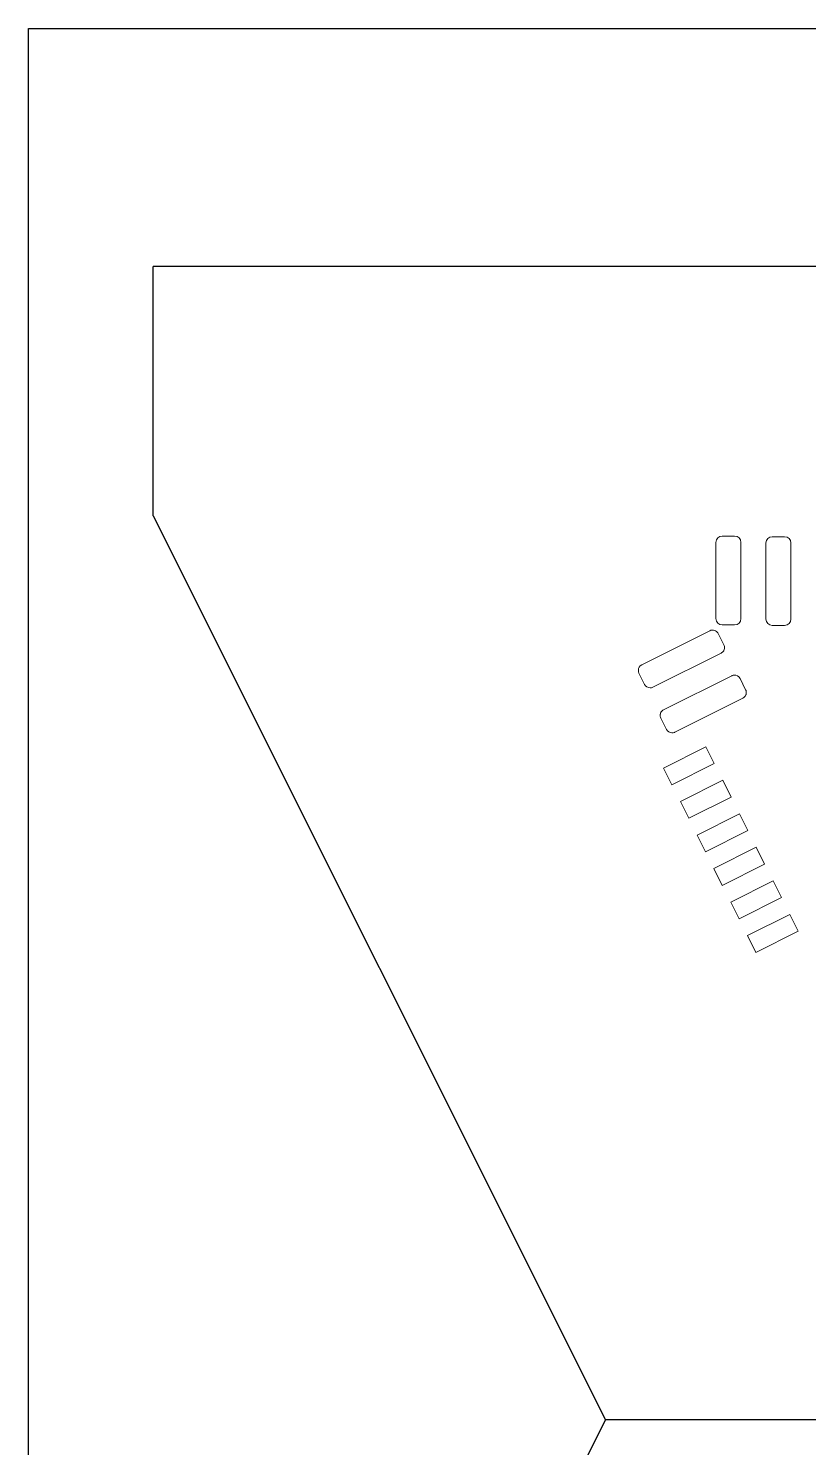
# Model space of a CAD drawing. Header units: inches. Extents: x 70 to 970, y -386 to 214.
# Drawn here: x 70.4 to 132.9, y 100.1 to 213.7 of the extents above; entities that cross this region are included whole.
import ezdxf

# ---------------------------------------------------------------- set-up
doc = ezdxf.new("R2010")
doc.units = ezdxf.units.IN
doc.header["$MEASUREMENT"] = 0

msp = doc.modelspace()

# ---------------------------------------------------------------- linework, layer by layer
at = {"color": 6}
for p, q in [((910.39, 194.62), (80.39, 194.62)), ((80.39, 174.66), (80.39, 194.62)), ((80.39, 174.66), (116.6, 102.34)), ((80.39, 30.03), (116.6, 102.34))]:
    msp.add_line(p, q, dxfattribs=at)
at = {"color": 1, "lineweight": 0}
for p, q in [((124.64, 156.19), (121.24, 154.49)), ((125.31, 154.85), (124.64, 156.19)), ((121.24, 154.49), (121.92, 153.15)), ((121.92, 153.15), (125.31, 154.85)), ((125.98, 153.51), (122.59, 151.81)), ((126.66, 152.17), (125.98, 153.51)), ((122.59, 151.81), (123.26, 150.47)), ((123.26, 150.47), (126.66, 152.17)), ((127.33, 150.83), (123.93, 149.13)), ((128, 149.49), (127.33, 150.83)), ((123.93, 149.13), (124.6, 147.79)), ((124.6, 147.79), (128, 149.49)), ((128.67, 148.15), (125.27, 146.45)), ((129.34, 146.81), (128.67, 148.15)), ((125.94, 145.1), (129.34, 146.81)), ((125.27, 146.45), (125.94, 145.1)), ((130.01, 145.46), (126.62, 143.76)), ((130.69, 144.12), (130.01, 145.46)), ((126.62, 143.76), (127.29, 142.42)), ((127.29, 142.42), (130.69, 144.12)), ((131.36, 142.78), (127.96, 141.08)), ((132.03, 141.44), (131.36, 142.78)), ((127.96, 141.08), (128.63, 139.74)), ((128.63, 139.74), (132.03, 141.44))]:
    msp.add_line(p, q, dxfattribs=at)
at = {"color": 4}
msp.add_line((956.6, 102.34), (116.6, 102.34), dxfattribs=at)
msp.add_lwpolyline([(70.39, 213.68), (970.39, 213.68), (970.39, -386.32), (70.39, -386.32)], close=True)
at = {"color": 1, "lineweight": 0}
for points in [[(125.44, 172.55), (125.44, 172.82), (125.66, 173.05), (125.94, 173.05)], [(125.94, 173.05), (125.94, 173.05), (126.94, 173.05), (126.94, 173.05)], [(126.94, 173.05), (127.21, 173.05), (127.44, 172.82), (127.44, 172.55)], [(129.44, 172.5), (129.44, 172.77), (129.66, 173), (129.94, 173)], [(129.94, 173), (129.94, 173), (130.94, 173), (130.94, 173)], [(130.94, 173), (131.21, 173), (131.44, 172.77), (131.44, 172.5)], [(125.44, 166.45), (125.44, 166.45), (125.44, 172.55), (125.44, 172.55)], [(127.44, 172.55), (127.44, 172.55), (127.44, 166.45), (127.44, 166.45)], [(129.44, 166.4), (129.44, 166.4), (129.44, 172.5), (129.44, 172.5)], [(131.44, 172.5), (131.44, 172.5), (131.44, 166.4), (131.44, 166.4)], [(125.94, 165.95), (125.66, 165.95), (125.44, 166.17), (125.44, 166.45)], [(126.94, 165.95), (126.94, 165.95), (125.94, 165.95), (125.94, 165.95)], [(127.44, 166.45), (127.44, 166.17), (127.21, 165.95), (126.94, 165.95)], [(129.94, 165.9), (129.66, 165.9), (129.44, 166.12), (129.44, 166.4)], [(130.94, 165.9), (130.94, 165.9), (129.94, 165.9), (129.94, 165.9)], [(131.44, 166.4), (131.44, 166.12), (131.21, 165.9), (130.94, 165.9)], [(119.5, 162.75), (119.5, 162.75), (124.96, 165.48), (124.96, 165.48)], [(124.96, 165.48), (125.05, 165.53), (125.16, 165.54), (125.25, 165.53)], [(125.25, 165.53), (125.37, 165.51), (125.47, 165.45), (125.55, 165.37)], [(125.55, 165.37), (125.58, 165.33), (125.61, 165.3), (125.63, 165.26)], [(125.63, 165.26), (125.63, 165.25), (125.63, 165.25), (125.63, 165.25)], [(125.63, 165.25), (125.63, 165.25), (126.08, 164.36), (126.08, 164.36)], [(125.85, 163.69), (125.85, 163.69), (120.4, 160.96), (120.4, 160.96)], [(126.06, 163.88), (126.01, 163.8), (125.94, 163.73), (125.85, 163.69)], [(125.85, 163.69), (125.85, 163.69), (125.85, 163.69), (125.85, 163.69)], [(126.07, 163.89), (126.07, 163.89), (126.07, 163.89), (126.06, 163.89)], [(126.06, 163.89), (126.06, 163.89), (126.06, 163.89), (126.06, 163.89)], [(126.06, 163.89), (126.06, 163.89), (126.06, 163.89), (126.06, 163.89)], [(126.06, 163.89), (126.06, 163.89), (126.06, 163.89), (126.06, 163.89)], [(126.06, 163.89), (126.06, 163.89), (126.06, 163.89), (126.06, 163.89)], [(126.06, 163.89), (126.06, 163.89), (126.06, 163.89), (126.06, 163.89)], [(126.06, 163.89), (126.06, 163.89), (126.06, 163.89), (126.06, 163.89)], [(126.06, 163.89), (126.06, 163.89), (126.06, 163.89), (126.06, 163.89)], [(126.06, 163.89), (126.06, 163.89), (126.06, 163.89), (126.06, 163.89)], [(126.06, 163.89), (126.06, 163.89), (126.06, 163.89), (126.06, 163.89)], [(126.06, 163.89), (126.06, 163.89), (126.06, 163.89), (126.06, 163.89)], [(126.06, 163.89), (126.06, 163.89), (126.06, 163.89), (126.06, 163.89)], [(126.06, 163.89), (126.06, 163.89), (126.06, 163.89), (126.06, 163.89)], [(126.06, 163.89), (126.06, 163.89), (126.06, 163.89), (126.06, 163.89)], [(126.06, 163.89), (126.06, 163.89), (126.06, 163.89), (126.06, 163.89)], [(126.06, 163.89), (126.06, 163.89), (126.06, 163.88), (126.06, 163.88)], [(126.06, 163.88), (126.06, 163.88), (126.06, 163.88), (126.06, 163.88)], [(126.06, 163.88), (126.06, 163.88), (126.06, 163.88), (126.06, 163.88)], [(126.06, 163.88), (126.06, 163.88), (126.06, 163.88), (126.06, 163.88)], [(126.06, 163.88), (126.06, 163.88), (126.06, 163.88), (126.06, 163.88)], [(126.06, 163.88), (126.06, 163.88), (126.06, 163.88), (126.06, 163.88)], [(126.06, 163.88), (126.06, 163.88), (126.06, 163.88), (126.06, 163.88)], [(126.12, 164.06), (126.11, 164.01), (126.1, 163.95), (126.07, 163.9)], [(126.07, 163.9), (126.07, 163.9), (126.07, 163.9), (126.07, 163.9)], [(126.07, 163.9), (126.07, 163.9), (126.07, 163.9), (126.07, 163.9)], [(126.07, 163.9), (126.07, 163.9), (126.07, 163.9), (126.07, 163.9)], [(126.07, 163.9), (126.07, 163.89), (126.07, 163.89), (126.07, 163.89)], [(126.08, 164.36), (126.12, 164.27), (126.14, 164.16), (126.12, 164.07)], [(126.12, 164.07), (126.12, 164.07), (126.12, 164.07), (126.12, 164.07)], [(126.12, 164.07), (126.12, 164.07), (126.12, 164.07), (126.12, 164.06)], [(126.12, 164.06), (126.12, 164.06), (126.12, 164.06), (126.12, 164.06)], [(126.12, 164.06), (126.12, 164.06), (126.12, 164.06), (126.12, 164.06)], [(126.12, 164.06), (126.12, 164.06), (126.12, 164.06), (126.12, 164.06)], [(119.23, 162.32), (119.23, 162.5), (119.33, 162.66), (119.5, 162.74)], [(119.5, 162.74), (119.5, 162.74), (119.5, 162.75), (119.5, 162.75)], [(119.5, 162.75), (119.5, 162.75), (119.5, 162.75), (119.5, 162.75)], [(119.5, 162.75), (119.5, 162.75), (119.5, 162.75), (119.5, 162.75)], [(119.5, 162.75), (119.5, 162.75), (119.5, 162.75), (119.5, 162.75)], [(119.5, 162.75), (119.5, 162.75), (119.5, 162.75), (119.5, 162.75)], [(119.5, 162.75), (119.5, 162.75), (119.5, 162.75), (119.5, 162.75)], [(119.5, 162.75), (119.5, 162.75), (119.5, 162.75), (119.5, 162.75)], [(119.5, 162.74), (119.5, 162.74), (119.5, 162.74), (119.5, 162.74)], [(119.5, 162.74), (119.5, 162.74), (119.5, 162.74), (119.5, 162.74)], [(119.5, 162.74), (119.5, 162.74), (119.5, 162.74), (119.5, 162.74)], [(119.23, 162.31), (119.23, 162.31), (119.23, 162.31), (119.23, 162.32)], [(119.23, 162.32), (119.23, 162.32), (119.23, 162.32), (119.23, 162.32)], [(119.23, 162.32), (119.23, 162.32), (119.23, 162.32), (119.23, 162.32)], [(119.23, 162.32), (119.23, 162.32), (119.23, 162.32), (119.23, 162.32)], [(119.23, 162.32), (119.23, 162.32), (119.23, 162.32), (119.23, 162.32)], [(119.23, 162.32), (119.23, 162.32), (119.23, 162.32), (119.23, 162.32)], [(119.23, 162.32), (119.23, 162.32), (119.23, 162.32), (119.23, 162.32)], [(119.23, 162.32), (119.23, 162.32), (119.23, 162.32), (119.23, 162.32)], [(119.23, 162.32), (119.23, 162.32), (119.23, 162.32), (119.23, 162.32)], [(119.23, 162.32), (119.23, 162.32), (119.23, 162.32), (119.23, 162.32)], [(119.23, 162.32), (119.23, 162.32), (119.23, 162.32), (119.23, 162.32)], [(119.23, 162.32), (119.23, 162.32), (119.23, 162.32), (119.23, 162.32)], [(119.23, 162.3), (119.23, 162.3), (119.23, 162.31), (119.23, 162.31)], [(119.23, 162.31), (119.23, 162.31), (119.23, 162.31), (119.23, 162.31)], [(119.23, 162.31), (119.23, 162.31), (119.23, 162.31), (119.23, 162.31)], [(119.23, 162.31), (119.23, 162.31), (119.23, 162.31), (119.23, 162.31)], [(119.23, 162.31), (119.23, 162.31), (119.23, 162.31), (119.23, 162.31)], [(119.23, 162.31), (119.23, 162.31), (119.23, 162.31), (119.23, 162.31)], [(119.23, 162.31), (119.23, 162.31), (119.23, 162.31), (119.23, 162.31)], [(119.23, 162.31), (119.23, 162.31), (119.23, 162.31), (119.23, 162.31)], [(119.23, 162.31), (119.23, 162.31), (119.23, 162.31), (119.23, 162.31)], [(119.23, 162.31), (119.23, 162.31), (119.23, 162.31), (119.23, 162.31)], [(119.23, 162.31), (119.23, 162.31), (119.23, 162.31), (119.23, 162.31)], [(119.28, 162.08), (119.24, 162.15), (119.23, 162.23), (119.23, 162.3)], [(119.23, 162.3), (119.23, 162.3), (119.23, 162.3), (119.23, 162.3)], [(119.23, 162.3), (119.23, 162.3), (119.23, 162.3), (119.23, 162.3)], [(119.23, 162.3), (119.23, 162.3), (119.23, 162.3), (119.23, 162.3)], [(119.23, 162.3), (119.23, 162.3), (119.23, 162.3), (119.23, 162.3)], [(119.73, 161.18), (119.73, 161.18), (119.28, 162.08), (119.28, 162.08)], [(119.28, 162.08), (119.28, 162.08), (119.28, 162.08), (119.28, 162.08)], [(119.28, 162.08), (119.28, 162.08), (119.28, 162.08), (119.28, 162.08)], [(121.25, 159.15), (121.25, 159.15), (126.7, 161.88), (126.7, 161.88)], [(126.7, 161.88), (126.72, 161.89), (126.74, 161.9), (126.76, 161.9)], [(126.7, 161.88), (126.7, 161.88), (126.7, 161.88), (126.7, 161.88)], [(126.76, 161.9), (126.81, 161.92), (126.85, 161.93), (126.9, 161.93)], [(126.76, 161.9), (126.76, 161.9), (126.76, 161.9), (126.76, 161.9)], [(126.76, 161.9), (126.76, 161.9), (126.76, 161.9), (126.76, 161.9)], [(126.76, 161.9), (126.76, 161.9), (126.76, 161.9), (126.76, 161.9)], [(126.9, 161.93), (127.09, 161.94), (127.28, 161.84), (127.37, 161.66)], [(126.9, 161.93), (126.9, 161.93), (126.9, 161.93), (126.9, 161.93)], [(126.9, 161.93), (126.9, 161.93), (126.9, 161.93), (126.9, 161.93)], [(127.37, 161.66), (127.37, 161.66), (127.82, 160.76), (127.82, 160.76)], [(120.17, 160.91), (119.99, 160.91), (119.81, 161.01), (119.73, 161.18)], [(119.73, 161.18), (119.73, 161.18), (119.73, 161.18), (119.73, 161.18)], [(120.26, 160.91), (120.23, 160.91), (120.2, 160.91), (120.17, 160.91)], [(120.26, 160.91), (120.26, 160.91), (120.26, 160.91), (120.26, 160.91)], [(120.26, 160.91), (120.26, 160.91), (120.26, 160.91), (120.26, 160.91)], [(120.26, 160.91), (120.26, 160.91), (120.26, 160.91), (120.26, 160.91)], [(120.26, 160.91), (120.26, 160.91), (120.26, 160.91), (120.26, 160.91)], [(120.26, 160.91), (120.26, 160.91), (120.26, 160.91), (120.26, 160.91)], [(120.26, 160.91), (120.26, 160.91), (120.26, 160.91), (120.26, 160.91)], [(120.26, 160.91), (120.26, 160.91), (120.26, 160.91), (120.26, 160.91)], [(120.26, 160.91), (120.26, 160.91), (120.26, 160.91), (120.26, 160.91)], [(120.26, 160.91), (120.26, 160.91), (120.26, 160.91), (120.26, 160.91)], [(120.26, 160.91), (120.26, 160.91), (120.26, 160.91), (120.26, 160.91)], [(120.26, 160.91), (120.26, 160.91), (120.26, 160.91), (120.26, 160.91)], [(120.28, 160.92), (120.28, 160.92), (120.28, 160.92), (120.27, 160.92)], [(120.27, 160.92), (120.28, 160.92), (120.27, 160.92), (120.27, 160.92)], [(120.27, 160.92), (120.27, 160.91), (120.27, 160.91), (120.27, 160.91)], [(120.27, 160.91), (120.27, 160.91), (120.27, 160.91), (120.27, 160.91)], [(120.27, 160.91), (120.27, 160.91), (120.27, 160.91), (120.27, 160.91)], [(120.27, 160.91), (120.27, 160.91), (120.27, 160.91), (120.27, 160.91)], [(120.27, 160.91), (120.27, 160.91), (120.27, 160.91), (120.27, 160.91)], [(120.27, 160.91), (120.27, 160.91), (120.27, 160.91), (120.27, 160.91)], [(120.27, 160.91), (120.27, 160.91), (120.27, 160.91), (120.27, 160.91)], [(120.27, 160.91), (120.27, 160.91), (120.27, 160.91), (120.27, 160.91)], [(120.27, 160.91), (120.27, 160.91), (120.27, 160.91), (120.27, 160.91)], [(120.27, 160.91), (120.27, 160.91), (120.27, 160.91), (120.27, 160.91)], [(120.27, 160.91), (120.27, 160.91), (120.27, 160.91), (120.27, 160.91)], [(120.29, 160.92), (120.29, 160.92), (120.28, 160.92), (120.28, 160.92)], [(120.28, 160.92), (120.28, 160.92), (120.28, 160.92), (120.28, 160.92)], [(120.28, 160.92), (120.28, 160.92), (120.28, 160.92), (120.28, 160.92)], [(120.28, 160.92), (120.28, 160.92), (120.28, 160.92), (120.28, 160.92)], [(120.28, 160.92), (120.28, 160.92), (120.28, 160.92), (120.28, 160.92)], [(120.28, 160.92), (120.28, 160.92), (120.28, 160.92), (120.28, 160.92)], [(120.28, 160.92), (120.28, 160.92), (120.28, 160.92), (120.28, 160.92)], [(120.28, 160.92), (120.28, 160.92), (120.28, 160.92), (120.28, 160.92)], [(120.28, 160.92), (120.28, 160.92), (120.28, 160.92), (120.28, 160.92)], [(120.28, 160.92), (120.28, 160.92), (120.28, 160.92), (120.28, 160.92)], [(120.4, 160.96), (120.36, 160.94), (120.33, 160.93), (120.29, 160.92)], [(120.29, 160.92), (120.29, 160.92), (120.29, 160.92), (120.29, 160.92)], [(120.29, 160.92), (120.29, 160.92), (120.29, 160.92), (120.29, 160.92)], [(120.29, 160.92), (120.29, 160.92), (120.29, 160.92), (120.29, 160.92)], [(120.29, 160.92), (120.29, 160.92), (120.29, 160.92), (120.29, 160.92)], [(120.29, 160.92), (120.29, 160.92), (120.29, 160.92), (120.29, 160.92)], [(120.29, 160.92), (120.29, 160.92), (120.29, 160.92), (120.29, 160.92)], [(120.29, 160.92), (120.29, 160.92), (120.29, 160.92), (120.29, 160.92)], [(120.29, 160.92), (120.29, 160.92), (120.29, 160.92), (120.29, 160.92)], [(127.81, 160.29), (127.76, 160.21), (127.69, 160.14), (127.6, 160.09)], [(127.82, 160.3), (127.81, 160.3), (127.81, 160.3), (127.81, 160.3)], [(127.81, 160.3), (127.81, 160.3), (127.81, 160.3), (127.81, 160.3)], [(127.81, 160.3), (127.81, 160.3), (127.81, 160.3), (127.81, 160.3)], [(127.81, 160.3), (127.81, 160.3), (127.81, 160.3), (127.81, 160.3)], [(127.81, 160.3), (127.81, 160.3), (127.81, 160.3), (127.81, 160.3)], [(127.81, 160.3), (127.81, 160.3), (127.81, 160.3), (127.81, 160.3)], [(127.81, 160.3), (127.81, 160.3), (127.81, 160.3), (127.81, 160.3)], [(127.81, 160.3), (127.81, 160.3), (127.81, 160.3), (127.81, 160.3)], [(127.81, 160.3), (127.81, 160.3), (127.81, 160.3), (127.81, 160.3)], [(127.81, 160.3), (127.81, 160.3), (127.81, 160.3), (127.81, 160.3)], [(127.81, 160.3), (127.81, 160.3), (127.81, 160.3), (127.81, 160.3)], [(127.81, 160.3), (127.81, 160.3), (127.81, 160.3), (127.81, 160.3)], [(127.81, 160.3), (127.81, 160.3), (127.81, 160.29), (127.81, 160.29)], [(127.81, 160.29), (127.81, 160.29), (127.81, 160.29), (127.81, 160.29)], [(127.81, 160.29), (127.81, 160.29), (127.81, 160.29), (127.81, 160.29)], [(127.81, 160.29), (127.81, 160.29), (127.81, 160.29), (127.81, 160.29)], [(127.81, 160.29), (127.81, 160.29), (127.81, 160.29), (127.81, 160.29)], [(127.81, 160.29), (127.81, 160.29), (127.81, 160.29), (127.81, 160.29)], [(127.81, 160.29), (127.81, 160.29), (127.81, 160.29), (127.81, 160.29)], [(127.81, 160.29), (127.81, 160.29), (127.81, 160.29), (127.81, 160.29)], [(127.81, 160.29), (127.81, 160.29), (127.81, 160.29), (127.81, 160.29)], [(127.81, 160.29), (127.81, 160.29), (127.81, 160.29), (127.81, 160.29)], [(127.81, 160.29), (127.81, 160.29), (127.81, 160.29), (127.81, 160.29)], [(127.82, 160.76), (127.87, 160.67), (127.88, 160.57), (127.87, 160.47)], [(127.83, 160.32), (127.82, 160.32), (127.82, 160.32), (127.82, 160.32)], [(127.82, 160.32), (127.82, 160.32), (127.82, 160.32), (127.82, 160.32)], [(127.82, 160.32), (127.82, 160.32), (127.82, 160.32), (127.82, 160.32)], [(127.82, 160.32), (127.82, 160.32), (127.82, 160.32), (127.82, 160.32)], [(127.82, 160.32), (127.82, 160.32), (127.82, 160.32), (127.82, 160.32)], [(127.82, 160.32), (127.82, 160.32), (127.82, 160.32), (127.82, 160.32)], [(127.82, 160.32), (127.82, 160.32), (127.82, 160.32), (127.82, 160.32)], [(127.82, 160.32), (127.82, 160.32), (127.82, 160.32), (127.82, 160.32)], [(127.82, 160.32), (127.82, 160.32), (127.82, 160.32), (127.82, 160.32)], [(127.82, 160.32), (127.82, 160.32), (127.82, 160.32), (127.82, 160.32)], [(127.82, 160.32), (127.82, 160.32), (127.82, 160.32), (127.82, 160.32)], [(127.82, 160.32), (127.82, 160.32), (127.82, 160.32), (127.82, 160.31)], [(127.82, 160.31), (127.82, 160.31), (127.82, 160.31), (127.82, 160.31)], [(127.82, 160.31), (127.82, 160.31), (127.82, 160.31), (127.82, 160.31)], [(127.82, 160.31), (127.82, 160.31), (127.82, 160.31), (127.82, 160.31)], [(127.82, 160.31), (127.82, 160.31), (127.82, 160.31), (127.82, 160.31)], [(127.82, 160.31), (127.82, 160.31), (127.82, 160.31), (127.82, 160.31)], [(127.82, 160.31), (127.82, 160.31), (127.82, 160.31), (127.82, 160.31)], [(127.82, 160.31), (127.82, 160.31), (127.82, 160.31), (127.82, 160.31)], [(127.82, 160.31), (127.82, 160.31), (127.82, 160.31), (127.82, 160.31)], [(127.82, 160.31), (127.82, 160.31), (127.82, 160.31), (127.82, 160.31)], [(127.82, 160.31), (127.82, 160.31), (127.82, 160.31), (127.82, 160.31)], [(127.82, 160.31), (127.82, 160.31), (127.82, 160.31), (127.82, 160.31)], [(127.82, 160.31), (127.82, 160.31), (127.82, 160.31), (127.82, 160.31)], [(127.82, 160.31), (127.82, 160.31), (127.82, 160.31), (127.82, 160.31)], [(127.82, 160.31), (127.82, 160.31), (127.82, 160.31), (127.82, 160.3)], [(127.82, 160.3), (127.82, 160.3), (127.82, 160.3), (127.82, 160.3)], [(127.82, 160.3), (127.82, 160.3), (127.82, 160.3), (127.82, 160.3)], [(127.82, 160.3), (127.82, 160.3), (127.82, 160.3), (127.82, 160.3)], [(127.82, 160.3), (127.82, 160.3), (127.82, 160.3), (127.82, 160.3)], [(127.82, 160.3), (127.82, 160.3), (127.82, 160.3), (127.82, 160.3)], [(127.82, 160.3), (127.82, 160.3), (127.82, 160.3), (127.82, 160.3)], [(127.82, 160.3), (127.82, 160.3), (127.82, 160.3), (127.82, 160.3)], [(127.82, 160.3), (127.82, 160.3), (127.82, 160.3), (127.82, 160.3)], [(127.82, 160.3), (127.82, 160.3), (127.82, 160.3), (127.82, 160.3)], [(127.82, 160.3), (127.82, 160.3), (127.82, 160.3), (127.82, 160.3)], [(127.82, 160.3), (127.82, 160.3), (127.82, 160.3), (127.82, 160.3)], [(127.84, 160.34), (127.84, 160.34), (127.84, 160.34), (127.83, 160.34)], [(127.83, 160.34), (127.83, 160.34), (127.83, 160.34), (127.83, 160.34)], [(127.83, 160.34), (127.83, 160.34), (127.83, 160.34), (127.83, 160.34)], [(127.83, 160.34), (127.83, 160.34), (127.83, 160.34), (127.83, 160.34)], [(127.83, 160.34), (127.83, 160.34), (127.83, 160.34), (127.83, 160.34)], [(127.83, 160.34), (127.83, 160.34), (127.83, 160.34), (127.83, 160.34)], [(127.83, 160.34), (127.83, 160.34), (127.83, 160.34), (127.83, 160.34)], [(127.83, 160.34), (127.83, 160.34), (127.83, 160.34), (127.83, 160.34)], [(127.83, 160.34), (127.83, 160.34), (127.83, 160.34), (127.83, 160.34)], [(127.83, 160.34), (127.83, 160.34), (127.83, 160.34), (127.83, 160.34)], [(127.83, 160.34), (127.83, 160.34), (127.83, 160.34), (127.83, 160.34)], [(127.83, 160.34), (127.83, 160.34), (127.83, 160.34), (127.83, 160.34)], [(127.83, 160.34), (127.83, 160.34), (127.83, 160.34), (127.83, 160.34)], [(127.83, 160.34), (127.83, 160.34), (127.83, 160.34), (127.83, 160.34)], [(127.83, 160.34), (127.83, 160.34), (127.83, 160.34), (127.83, 160.34)], [(127.83, 160.34), (127.83, 160.34), (127.83, 160.34), (127.83, 160.34)], [(127.83, 160.34), (127.83, 160.34), (127.83, 160.33), (127.83, 160.33)], [(127.83, 160.33), (127.83, 160.33), (127.83, 160.33), (127.83, 160.33)], [(127.83, 160.33), (127.83, 160.33), (127.83, 160.33), (127.83, 160.33)], [(127.83, 160.33), (127.83, 160.33), (127.83, 160.33), (127.83, 160.33)], [(127.83, 160.33), (127.83, 160.33), (127.83, 160.33), (127.83, 160.33)], [(127.83, 160.33), (127.83, 160.33), (127.83, 160.33), (127.83, 160.33)], [(127.83, 160.33), (127.83, 160.33), (127.83, 160.33), (127.83, 160.33)], [(127.83, 160.33), (127.83, 160.33), (127.83, 160.33), (127.83, 160.33)], [(127.83, 160.33), (127.83, 160.33), (127.83, 160.33), (127.83, 160.33)], [(127.83, 160.33), (127.83, 160.33), (127.83, 160.33), (127.83, 160.33)], [(127.83, 160.33), (127.83, 160.33), (127.83, 160.33), (127.83, 160.33)], [(127.83, 160.33), (127.83, 160.33), (127.83, 160.33), (127.83, 160.33)], [(127.83, 160.33), (127.83, 160.33), (127.83, 160.33), (127.83, 160.33)], [(127.83, 160.33), (127.83, 160.33), (127.83, 160.33), (127.83, 160.33)], [(127.83, 160.33), (127.83, 160.33), (127.83, 160.33), (127.83, 160.33)], [(127.83, 160.33), (127.83, 160.33), (127.83, 160.33), (127.83, 160.33)], [(127.83, 160.33), (127.83, 160.33), (127.83, 160.33), (127.83, 160.33)], [(127.83, 160.33), (127.83, 160.33), (127.83, 160.33), (127.83, 160.33)], [(127.83, 160.33), (127.83, 160.32), (127.83, 160.32), (127.83, 160.32)], [(127.83, 160.32), (127.83, 160.32), (127.83, 160.32), (127.83, 160.32)], [(127.83, 160.32), (127.83, 160.32), (127.83, 160.32), (127.83, 160.32)], [(127.83, 160.32), (127.83, 160.32), (127.83, 160.32), (127.83, 160.32)], [(127.83, 160.32), (127.83, 160.32), (127.83, 160.32), (127.83, 160.32)], [(127.83, 160.32), (127.83, 160.32), (127.83, 160.32), (127.83, 160.32)], [(127.83, 160.32), (127.83, 160.32), (127.83, 160.32), (127.83, 160.32)], [(127.83, 160.32), (127.83, 160.32), (127.83, 160.32), (127.83, 160.32)], [(127.83, 160.32), (127.83, 160.32), (127.83, 160.32), (127.83, 160.32)], [(127.83, 160.32), (127.83, 160.32), (127.83, 160.32), (127.83, 160.32)], [(127.86, 160.42), (127.86, 160.4), (127.85, 160.37), (127.84, 160.35)], [(127.84, 160.35), (127.84, 160.35), (127.84, 160.35), (127.84, 160.35)], [(127.84, 160.35), (127.84, 160.35), (127.84, 160.35), (127.84, 160.35)], [(127.84, 160.35), (127.84, 160.35), (127.84, 160.35), (127.84, 160.35)], [(127.84, 160.35), (127.84, 160.35), (127.84, 160.35), (127.84, 160.35)], [(127.84, 160.35), (127.84, 160.34), (127.84, 160.34), (127.84, 160.34)], [(127.84, 160.34), (127.84, 160.34), (127.84, 160.34), (127.84, 160.34)], [(127.84, 160.34), (127.84, 160.34), (127.84, 160.34), (127.84, 160.34)], [(127.84, 160.34), (127.84, 160.34), (127.84, 160.34), (127.84, 160.34)], [(127.87, 160.44), (127.87, 160.44), (127.87, 160.44), (127.86, 160.44)], [(127.86, 160.44), (127.86, 160.44), (127.86, 160.44), (127.86, 160.44)], [(127.86, 160.44), (127.86, 160.44), (127.86, 160.44), (127.86, 160.44)], [(127.86, 160.44), (127.86, 160.43), (127.86, 160.43), (127.86, 160.43)], [(127.86, 160.43), (127.86, 160.43), (127.86, 160.43), (127.86, 160.43)], [(127.86, 160.43), (127.86, 160.43), (127.86, 160.42), (127.86, 160.42)], [(127.87, 160.47), (127.87, 160.47), (127.87, 160.47), (127.87, 160.47)], [(127.87, 160.47), (127.87, 160.47), (127.87, 160.47), (127.87, 160.47)], [(127.87, 160.47), (127.87, 160.47), (127.87, 160.47), (127.87, 160.47)], [(127.87, 160.47), (127.87, 160.47), (127.87, 160.47), (127.87, 160.47)], [(127.87, 160.47), (127.87, 160.47), (127.87, 160.47), (127.87, 160.47)], [(127.87, 160.47), (127.87, 160.47), (127.87, 160.47), (127.87, 160.47)], [(127.87, 160.47), (127.87, 160.47), (127.87, 160.47), (127.87, 160.47)], [(127.87, 160.47), (127.87, 160.47), (127.87, 160.47), (127.87, 160.47)], [(127.87, 160.47), (127.87, 160.47), (127.87, 160.47), (127.87, 160.47)], [(127.87, 160.47), (127.87, 160.47), (127.87, 160.47), (127.87, 160.47)], [(127.87, 160.47), (127.87, 160.47), (127.87, 160.47), (127.87, 160.47)], [(127.87, 160.47), (127.87, 160.47), (127.87, 160.47), (127.87, 160.47)], [(127.87, 160.47), (127.87, 160.47), (127.87, 160.47), (127.87, 160.47)], [(127.87, 160.47), (127.87, 160.47), (127.87, 160.47), (127.87, 160.47)], [(127.87, 160.47), (127.87, 160.47), (127.87, 160.47), (127.87, 160.47)], [(127.87, 160.46), (127.87, 160.46), (127.87, 160.46), (127.87, 160.46)], [(127.87, 160.46), (127.87, 160.46), (127.87, 160.46), (127.87, 160.46)], [(127.87, 160.46), (127.87, 160.46), (127.87, 160.46), (127.87, 160.46)], [(127.87, 160.46), (127.87, 160.46), (127.87, 160.46), (127.87, 160.46)], [(127.87, 160.46), (127.87, 160.46), (127.87, 160.46), (127.87, 160.46)], [(127.87, 160.46), (127.87, 160.46), (127.87, 160.46), (127.87, 160.46)], [(127.87, 160.46), (127.87, 160.46), (127.87, 160.46), (127.87, 160.46)], [(127.87, 160.46), (127.87, 160.46), (127.87, 160.46), (127.87, 160.46)], [(127.87, 160.46), (127.87, 160.46), (127.87, 160.46), (127.87, 160.46)], [(127.87, 160.46), (127.87, 160.46), (127.87, 160.46), (127.87, 160.46)], [(127.87, 160.46), (127.87, 160.46), (127.87, 160.46), (127.87, 160.46)], [(127.87, 160.46), (127.87, 160.46), (127.87, 160.46), (127.87, 160.46)], [(127.87, 160.46), (127.87, 160.46), (127.87, 160.46), (127.87, 160.46)], [(127.87, 160.46), (127.87, 160.46), (127.87, 160.45), (127.87, 160.45)], [(127.87, 160.45), (127.87, 160.45), (127.87, 160.45), (127.87, 160.45)], [(127.87, 160.45), (127.87, 160.45), (127.87, 160.45), (127.87, 160.45)], [(127.87, 160.45), (127.87, 160.45), (127.87, 160.45), (127.87, 160.45)], [(127.87, 160.45), (127.87, 160.45), (127.87, 160.45), (127.87, 160.45)], [(127.87, 160.45), (127.87, 160.45), (127.87, 160.45), (127.87, 160.45)], [(127.87, 160.45), (127.87, 160.45), (127.87, 160.45), (127.87, 160.45)], [(127.87, 160.45), (127.87, 160.45), (127.87, 160.45), (127.87, 160.45)], [(127.87, 160.45), (127.87, 160.45), (127.87, 160.45), (127.87, 160.45)], [(127.87, 160.45), (127.87, 160.45), (127.87, 160.45), (127.87, 160.45)], [(127.87, 160.45), (127.87, 160.45), (127.87, 160.45), (127.87, 160.45)], [(127.87, 160.45), (127.87, 160.45), (127.87, 160.45), (127.87, 160.45)], [(127.87, 160.45), (127.87, 160.45), (127.87, 160.45), (127.87, 160.45)], [(127.87, 160.44), (127.87, 160.44), (127.87, 160.44), (127.87, 160.44)], [(127.87, 160.44), (127.87, 160.44), (127.87, 160.44), (127.87, 160.44)], [(127.87, 160.44), (127.87, 160.44), (127.87, 160.44), (127.87, 160.44)], [(127.87, 160.44), (127.87, 160.44), (127.87, 160.44), (127.87, 160.44)], [(127.87, 160.44), (127.87, 160.44), (127.87, 160.44), (127.87, 160.44)], [(127.87, 160.44), (127.87, 160.44), (127.87, 160.44), (127.87, 160.44)], [(127.87, 160.44), (127.87, 160.44), (127.87, 160.44), (127.87, 160.44)], [(121.04, 158.95), (121.09, 159.03), (121.16, 159.1), (121.25, 159.15)], [(121.25, 159.15), (121.25, 159.15), (121.25, 159.15), (121.25, 159.15)], [(127.6, 160.09), (127.6, 160.09), (122.15, 157.36), (122.15, 157.36)], [(127.6, 160.09), (127.6, 160.09), (127.6, 160.09), (127.6, 160.09)], [(121.03, 158.48), (120.98, 158.57), (120.96, 158.67), (120.98, 158.76)], [(120.98, 158.8), (120.98, 158.8), (120.98, 158.81), (120.98, 158.81)], [(120.98, 158.81), (120.98, 158.81), (120.98, 158.81), (120.99, 158.81)], [(120.98, 158.8), (120.98, 158.8), (120.98, 158.8), (120.98, 158.8)], [(120.98, 158.8), (120.98, 158.8), (120.98, 158.8), (120.98, 158.8)], [(120.98, 158.8), (120.98, 158.8), (120.98, 158.8), (120.98, 158.8)], [(120.98, 158.8), (120.98, 158.8), (120.98, 158.8), (120.98, 158.8)], [(120.98, 158.8), (120.98, 158.8), (120.98, 158.8), (120.98, 158.8)], [(120.98, 158.8), (120.98, 158.8), (120.98, 158.8), (120.98, 158.8)], [(120.98, 158.8), (120.98, 158.8), (120.98, 158.8), (120.98, 158.8)], [(120.98, 158.8), (120.98, 158.8), (120.98, 158.8), (120.98, 158.8)], [(120.98, 158.8), (120.98, 158.8), (120.98, 158.8), (120.98, 158.8)], [(120.98, 158.8), (120.98, 158.8), (120.98, 158.8), (120.98, 158.8)], [(120.98, 158.78), (120.98, 158.78), (120.98, 158.78), (120.98, 158.79)], [(120.98, 158.79), (120.98, 158.79), (120.98, 158.79), (120.98, 158.79)], [(120.98, 158.79), (120.98, 158.79), (120.98, 158.79), (120.98, 158.79)], [(120.98, 158.79), (120.98, 158.79), (120.98, 158.79), (120.98, 158.79)], [(120.98, 158.79), (120.98, 158.79), (120.98, 158.79), (120.98, 158.79)], [(120.98, 158.79), (120.98, 158.79), (120.98, 158.79), (120.98, 158.79)], [(120.98, 158.79), (120.98, 158.79), (120.98, 158.79), (120.98, 158.79)], [(120.98, 158.79), (120.98, 158.79), (120.98, 158.79), (120.98, 158.79)], [(120.98, 158.79), (120.98, 158.79), (120.98, 158.79), (120.98, 158.79)], [(120.98, 158.79), (120.98, 158.79), (120.98, 158.79), (120.98, 158.79)], [(120.98, 158.79), (120.98, 158.79), (120.98, 158.79), (120.98, 158.79)], [(120.98, 158.79), (120.98, 158.79), (120.98, 158.79), (120.98, 158.79)], [(120.98, 158.79), (120.98, 158.79), (120.98, 158.79), (120.98, 158.79)], [(120.98, 158.79), (120.98, 158.79), (120.98, 158.79), (120.98, 158.79)], [(120.98, 158.79), (120.98, 158.79), (120.98, 158.79), (120.98, 158.79)], [(120.98, 158.77), (120.98, 158.78), (120.98, 158.78), (120.98, 158.78)], [(120.98, 158.78), (120.98, 158.78), (120.98, 158.78), (120.98, 158.78)], [(120.98, 158.78), (120.98, 158.78), (120.98, 158.78), (120.98, 158.78)], [(120.98, 158.78), (120.98, 158.78), (120.98, 158.78), (120.98, 158.78)], [(120.98, 158.78), (120.98, 158.78), (120.98, 158.78), (120.98, 158.78)], [(120.98, 158.78), (120.98, 158.78), (120.98, 158.78), (120.98, 158.78)], [(120.98, 158.78), (120.98, 158.78), (120.98, 158.78), (120.98, 158.78)], [(120.98, 158.78), (120.98, 158.78), (120.98, 158.78), (120.98, 158.78)], [(120.98, 158.78), (120.98, 158.78), (120.98, 158.78), (120.98, 158.78)], [(120.98, 158.78), (120.98, 158.78), (120.98, 158.78), (120.98, 158.78)], [(120.98, 158.78), (120.98, 158.78), (120.98, 158.78), (120.98, 158.78)], [(120.98, 158.78), (120.98, 158.78), (120.98, 158.78), (120.98, 158.78)], [(120.98, 158.76), (120.98, 158.76), (120.98, 158.77), (120.98, 158.77)], [(120.98, 158.77), (120.98, 158.77), (120.98, 158.77), (120.98, 158.77)], [(120.98, 158.77), (120.98, 158.77), (120.98, 158.77), (120.98, 158.77)], [(120.98, 158.77), (120.98, 158.77), (120.98, 158.77), (120.98, 158.77)], [(120.98, 158.77), (120.98, 158.77), (120.98, 158.77), (120.98, 158.77)], [(120.98, 158.77), (120.98, 158.77), (120.98, 158.77), (120.98, 158.77)], [(120.98, 158.77), (120.98, 158.77), (120.98, 158.77), (120.98, 158.77)], [(120.98, 158.77), (120.98, 158.77), (120.98, 158.77), (120.98, 158.77)], [(120.98, 158.77), (120.98, 158.77), (120.98, 158.77), (120.98, 158.77)], [(120.98, 158.77), (120.98, 158.77), (120.98, 158.77), (120.98, 158.77)], [(120.98, 158.77), (120.98, 158.77), (120.98, 158.77), (120.98, 158.77)], [(120.98, 158.77), (120.98, 158.77), (120.98, 158.77), (120.98, 158.77)], [(120.98, 158.77), (120.98, 158.77), (120.98, 158.77), (120.98, 158.77)], [(120.98, 158.77), (120.98, 158.77), (120.98, 158.77), (120.98, 158.77)], [(120.98, 158.77), (120.98, 158.77), (120.98, 158.77), (120.98, 158.77)], [(120.98, 158.77), (120.98, 158.77), (120.98, 158.77), (120.98, 158.77)], [(120.99, 158.82), (120.99, 158.84), (121, 158.87), (121.01, 158.89)], [(120.99, 158.81), (120.99, 158.81), (120.99, 158.82), (120.99, 158.82)], [(121.01, 158.89), (121.01, 158.89), (121.01, 158.9), (121.01, 158.9)], [(121.01, 158.9), (121.01, 158.9), (121.01, 158.9), (121.01, 158.9)], [(121.01, 158.9), (121.01, 158.9), (121.01, 158.9), (121.01, 158.9)], [(121.01, 158.9), (121.01, 158.9), (121.01, 158.9), (121.01, 158.9)], [(121.01, 158.9), (121.01, 158.9), (121.01, 158.9), (121.01, 158.9)], [(121.01, 158.9), (121.01, 158.9), (121.01, 158.9), (121.01, 158.9)], [(121.01, 158.9), (121.01, 158.9), (121.01, 158.9), (121.01, 158.9)], [(121.01, 158.9), (121.01, 158.9), (121.01, 158.9), (121.01, 158.9)], [(121.01, 158.9), (121.01, 158.9), (121.01, 158.9), (121.02, 158.9)], [(121.01, 158.89), (121.01, 158.89), (121.01, 158.89), (121.01, 158.89)], [(121.01, 158.89), (121.01, 158.89), (121.01, 158.89), (121.01, 158.89)], [(121.01, 158.89), (121.01, 158.89), (121.01, 158.89), (121.01, 158.89)], [(121.01, 158.89), (121.01, 158.89), (121.01, 158.89), (121.01, 158.89)], [(121.01, 158.89), (121.01, 158.89), (121.01, 158.89), (121.01, 158.89)], [(121.01, 158.89), (121.01, 158.89), (121.01, 158.89), (121.01, 158.89)], [(121.02, 158.91), (121.02, 158.92), (121.02, 158.92), (121.02, 158.92)], [(121.02, 158.92), (121.02, 158.92), (121.02, 158.92), (121.02, 158.92)], [(121.02, 158.92), (121.02, 158.92), (121.02, 158.92), (121.02, 158.92)], [(121.02, 158.92), (121.02, 158.92), (121.02, 158.92), (121.02, 158.92)], [(121.02, 158.92), (121.02, 158.92), (121.02, 158.92), (121.02, 158.92)], [(121.02, 158.92), (121.02, 158.92), (121.02, 158.92), (121.02, 158.92)], [(121.02, 158.92), (121.02, 158.92), (121.02, 158.92), (121.02, 158.92)], [(121.02, 158.92), (121.02, 158.92), (121.02, 158.92), (121.02, 158.92)], [(121.02, 158.92), (121.02, 158.92), (121.02, 158.92), (121.02, 158.92)], [(121.02, 158.92), (121.02, 158.92), (121.02, 158.92), (121.02, 158.92)], [(121.02, 158.92), (121.02, 158.92), (121.02, 158.92), (121.02, 158.92)], [(121.02, 158.92), (121.02, 158.92), (121.02, 158.92), (121.02, 158.92)], [(121.02, 158.92), (121.02, 158.92), (121.02, 158.92), (121.02, 158.92)], [(121.02, 158.92), (121.02, 158.92), (121.02, 158.92), (121.02, 158.92)], [(121.02, 158.92), (121.02, 158.92), (121.02, 158.92), (121.02, 158.92)], [(121.02, 158.92), (121.02, 158.92), (121.02, 158.92), (121.02, 158.92)], [(121.02, 158.92), (121.02, 158.92), (121.02, 158.92), (121.03, 158.92)], [(121.02, 158.9), (121.02, 158.9), (121.02, 158.9), (121.02, 158.91)], [(121.02, 158.91), (121.02, 158.91), (121.02, 158.91), (121.02, 158.91)], [(121.02, 158.91), (121.02, 158.91), (121.02, 158.91), (121.02, 158.91)], [(121.02, 158.91), (121.02, 158.91), (121.02, 158.91), (121.02, 158.91)], [(121.02, 158.91), (121.02, 158.91), (121.02, 158.91), (121.02, 158.91)], [(121.02, 158.91), (121.02, 158.91), (121.02, 158.91), (121.02, 158.91)], [(121.02, 158.91), (121.02, 158.91), (121.02, 158.91), (121.02, 158.91)], [(121.02, 158.91), (121.02, 158.91), (121.02, 158.91), (121.02, 158.91)], [(121.02, 158.91), (121.02, 158.91), (121.02, 158.91), (121.02, 158.91)], [(121.02, 158.91), (121.02, 158.91), (121.02, 158.91), (121.02, 158.91)], [(121.02, 158.91), (121.02, 158.91), (121.02, 158.91), (121.02, 158.91)], [(121.02, 158.91), (121.02, 158.91), (121.02, 158.91), (121.02, 158.91)], [(121.02, 158.91), (121.02, 158.91), (121.02, 158.91), (121.02, 158.91)], [(121.02, 158.91), (121.02, 158.91), (121.02, 158.91), (121.02, 158.91)], [(121.02, 158.91), (121.02, 158.91), (121.02, 158.91), (121.02, 158.91)], [(121.02, 158.91), (121.02, 158.91), (121.02, 158.91), (121.02, 158.91)], [(121.02, 158.91), (121.02, 158.91), (121.02, 158.91), (121.02, 158.91)], [(121.02, 158.9), (121.02, 158.9), (121.02, 158.9), (121.02, 158.9)], [(121.02, 158.9), (121.02, 158.9), (121.02, 158.9), (121.02, 158.9)], [(121.02, 158.9), (121.02, 158.9), (121.02, 158.9), (121.02, 158.9)], [(121.02, 158.9), (121.02, 158.9), (121.02, 158.9), (121.02, 158.9)], [(121.02, 158.9), (121.02, 158.9), (121.02, 158.9), (121.02, 158.9)], [(121.02, 158.9), (121.02, 158.9), (121.02, 158.9), (121.02, 158.9)], [(121.02, 158.9), (121.02, 158.9), (121.02, 158.9), (121.02, 158.9)], [(121.02, 158.9), (121.02, 158.9), (121.02, 158.9), (121.02, 158.9)], [(121.02, 158.9), (121.02, 158.9), (121.02, 158.9), (121.02, 158.9)], [(121.03, 158.93), (121.03, 158.93), (121.03, 158.93), (121.03, 158.94)], [(121.03, 158.94), (121.03, 158.94), (121.03, 158.94), (121.03, 158.94)], [(121.03, 158.94), (121.03, 158.94), (121.03, 158.94), (121.03, 158.94)], [(121.03, 158.94), (121.03, 158.94), (121.03, 158.94), (121.03, 158.94)], [(121.03, 158.94), (121.03, 158.94), (121.03, 158.94), (121.03, 158.94)], [(121.03, 158.94), (121.03, 158.94), (121.03, 158.94), (121.03, 158.94)], [(121.03, 158.94), (121.03, 158.94), (121.03, 158.94), (121.03, 158.94)], [(121.03, 158.94), (121.03, 158.94), (121.03, 158.94), (121.03, 158.94)], [(121.03, 158.94), (121.03, 158.94), (121.03, 158.94), (121.03, 158.94)], [(121.03, 158.94), (121.03, 158.94), (121.03, 158.94), (121.03, 158.94)], [(121.03, 158.94), (121.03, 158.94), (121.03, 158.94), (121.03, 158.94)], [(121.03, 158.94), (121.03, 158.94), (121.03, 158.94), (121.03, 158.94)], [(121.03, 158.94), (121.03, 158.94), (121.03, 158.94), (121.03, 158.94)], [(121.03, 158.94), (121.03, 158.94), (121.03, 158.94), (121.03, 158.94)], [(121.03, 158.94), (121.03, 158.94), (121.03, 158.94), (121.03, 158.94)], [(121.03, 158.94), (121.03, 158.94), (121.04, 158.94), (121.04, 158.94)], [(121.03, 158.92), (121.03, 158.93), (121.03, 158.92), (121.03, 158.93)], [(121.03, 158.93), (121.03, 158.93), (121.03, 158.93), (121.03, 158.93)], [(121.03, 158.93), (121.03, 158.93), (121.03, 158.93), (121.03, 158.93)], [(121.03, 158.93), (121.03, 158.93), (121.03, 158.93), (121.03, 158.93)], [(121.03, 158.93), (121.03, 158.93), (121.03, 158.93), (121.03, 158.93)], [(121.03, 158.93), (121.03, 158.93), (121.03, 158.93), (121.03, 158.93)], [(121.03, 158.93), (121.03, 158.93), (121.03, 158.93), (121.03, 158.93)], [(121.03, 158.93), (121.03, 158.93), (121.03, 158.93), (121.03, 158.93)], [(121.03, 158.93), (121.03, 158.93), (121.03, 158.93), (121.03, 158.93)], [(121.03, 158.93), (121.03, 158.93), (121.03, 158.93), (121.03, 158.93)], [(121.03, 158.93), (121.03, 158.93), (121.03, 158.93), (121.03, 158.93)], [(121.03, 158.93), (121.03, 158.93), (121.03, 158.93), (121.03, 158.93)], [(121.03, 158.93), (121.03, 158.93), (121.03, 158.93), (121.03, 158.93)], [(121.03, 158.93), (121.03, 158.93), (121.03, 158.93), (121.03, 158.93)], [(121.03, 158.93), (121.03, 158.93), (121.03, 158.93), (121.03, 158.93)], [(121.03, 158.93), (121.03, 158.93), (121.03, 158.93), (121.03, 158.93)], [(121.03, 158.92), (121.03, 158.92), (121.03, 158.92), (121.03, 158.92)], [(121.03, 158.92), (121.03, 158.92), (121.03, 158.92), (121.03, 158.92)], [(121.03, 158.92), (121.03, 158.92), (121.03, 158.92), (121.03, 158.92)], [(121.47, 157.58), (121.47, 157.58), (121.03, 158.48), (121.03, 158.48)], [(121.04, 158.94), (121.04, 158.95), (121.04, 158.95), (121.04, 158.95)], [(121.04, 158.95), (121.04, 158.95), (121.04, 158.95), (121.04, 158.95)], [(121.04, 158.95), (121.04, 158.95), (121.04, 158.95), (121.04, 158.95)], [(121.04, 158.95), (121.04, 158.95), (121.04, 158.95), (121.04, 158.95)], [(121.04, 158.95), (121.04, 158.95), (121.04, 158.95), (121.04, 158.95)], [(121.04, 158.95), (121.04, 158.95), (121.04, 158.95), (121.04, 158.95)], [(121.04, 158.95), (121.04, 158.95), (121.04, 158.95), (121.04, 158.95)], [(121.04, 158.95), (121.04, 158.95), (121.04, 158.95), (121.04, 158.95)], [(121.04, 158.94), (121.04, 158.94), (121.04, 158.94), (121.04, 158.94)], [(121.04, 158.94), (121.04, 158.94), (121.04, 158.94), (121.04, 158.94)], [(121.04, 158.94), (121.04, 158.94), (121.04, 158.94), (121.04, 158.94)], [(121.04, 158.94), (121.04, 158.94), (121.04, 158.94), (121.04, 158.94)], [(121.04, 158.94), (121.04, 158.94), (121.04, 158.94), (121.04, 158.94)], [(121.92, 157.31), (121.74, 157.31), (121.56, 157.41), (121.47, 157.58)], [(121.95, 157.31), (121.94, 157.31), (121.93, 157.31), (121.92, 157.31)], [(122.09, 157.33), (122.04, 157.32), (122, 157.31), (121.95, 157.31)], [(121.95, 157.31), (121.95, 157.31), (121.95, 157.31), (121.95, 157.31)], [(121.95, 157.31), (121.95, 157.31), (121.95, 157.31), (121.95, 157.31)], [(122.09, 157.33), (122.09, 157.33), (122.08, 157.33), (122.09, 157.33)], [(122.14, 157.36), (122.13, 157.35), (122.11, 157.34), (122.09, 157.34)], [(122.09, 157.34), (122.09, 157.34), (122.09, 157.34), (122.09, 157.33)], [(122.09, 157.33), (122.09, 157.34), (122.09, 157.34), (122.09, 157.33)], [(122.15, 157.36), (122.15, 157.36), (122.15, 157.36), (122.14, 157.36)]]:
    msp.add_open_spline(points, degree=3, dxfattribs=at)
for points, knots in [([(126.06, 163.89), (126.06, 163.89), (126.06, 163.89), (126.06, 163.89), (126.06, 163.89), (126.06, 163.89), (126.06, 163.89)], [93, 93, 93, 93, 94, 94, 94, 95, 95, 95, 95]), ([(119.23, 162.32), (119.23, 162.32), (119.23, 162.32), (119.23, 162.32), (119.23, 162.32), (119.23, 162.32), (119.23, 162.32)], [41, 41, 41, 41, 42, 42, 42, 43, 43, 43, 43]), ([(119.23, 162.31), (119.23, 162.31), (119.23, 162.31), (119.23, 162.31), (119.23, 162.31), (119.23, 162.31), (119.23, 162.31)], [22, 22, 22, 22, 23, 23, 23, 24, 24, 24, 24]), ([(119.23, 162.31), (119.23, 162.31), (119.23, 162.31), (119.23, 162.31), (119.23, 162.31), (119.23, 162.31), (119.23, 162.31)], [28, 28, 28, 28, 29, 29, 29, 30, 30, 30, 30]), ([(119.23, 162.31), (119.23, 162.31), (119.23, 162.31), (119.23, 162.31), (119.23, 162.31), (119.23, 162.31), (119.23, 162.31)], [30, 30, 30, 30, 31, 31, 31, 32, 32, 32, 32]), ([(120.27, 160.91), (120.26, 160.91), (120.26, 160.91), (120.26, 160.91), (120.26, 160.91), (120.26, 160.91), (120.26, 160.91)], [150, 150, 150, 150, 151, 151, 151, 152, 152, 152, 152]), ([(120.26, 160.91), (120.26, 160.91), (120.26, 160.91), (120.26, 160.91), (120.26, 160.91), (120.26, 160.91), (120.26, 160.91)], [153, 153, 153, 153, 154, 154, 154, 155, 155, 155, 155]), ([(120.28, 160.92), (120.28, 160.92), (120.28, 160.92), (120.28, 160.92), (120.28, 160.92), (120.28, 160.92), (120.28, 160.92)], [124, 124, 124, 124, 125, 125, 125, 126, 126, 126, 126]), ([(120.28, 160.92), (120.28, 160.92), (120.28, 160.92), (120.28, 160.92), (120.28, 160.92), (120.28, 160.92), (120.28, 160.92)], [127, 127, 127, 127, 128, 128, 128, 129, 129, 129, 129]), ([(127.82, 160.31), (127.82, 160.31), (127.82, 160.31), (127.82, 160.31), (127.82, 160.31), (127.82, 160.31), (127.82, 160.31)], [371, 371, 371, 371, 372, 372, 372, 373, 373, 373, 373]), ([(127.87, 160.47), (127.87, 160.47), (127.87, 160.47), (127.87, 160.47), (127.87, 160.47), (127.87, 160.47), (127.87, 160.47)], [235, 235, 235, 235, 236, 236, 236, 237, 237, 237, 237]), ([(127.87, 160.47), (127.87, 160.46), (127.87, 160.46), (127.87, 160.46), (127.87, 160.46), (127.87, 160.46), (127.87, 160.46)], [239, 239, 239, 239, 240, 240, 240, 241, 241, 241, 241]), ([(127.87, 160.46), (127.87, 160.46), (127.87, 160.46), (127.87, 160.46), (127.87, 160.46), (127.87, 160.46), (127.87, 160.46)], [244, 244, 244, 244, 245, 245, 245, 246, 246, 246, 246]), ([(127.87, 160.46), (127.87, 160.46), (127.87, 160.46), (127.87, 160.46), (127.87, 160.46), (127.87, 160.46), (127.87, 160.46)], [248, 248, 248, 248, 249, 249, 249, 250, 250, 250, 250]), ([(127.87, 160.45), (127.87, 160.45), (127.87, 160.45), (127.87, 160.45), (127.87, 160.45), (127.87, 160.45), (127.87, 160.45)], [266, 266, 266, 266, 267, 267, 267, 268, 268, 268, 268]), ([(127.87, 160.45), (127.87, 160.45), (127.87, 160.45), (127.87, 160.45), (127.87, 160.45), (127.87, 160.45), (127.87, 160.45)], [270, 270, 270, 270, 271, 271, 271, 272, 272, 272, 272]), ([(127.87, 160.45), (127.87, 160.45), (127.87, 160.45), (127.87, 160.45), (127.87, 160.45), (127.87, 160.45), (127.87, 160.44)], [275, 275, 275, 275, 276, 276, 276, 277, 277, 277, 277]), ([(127.87, 160.44), (127.87, 160.44), (127.87, 160.44), (127.87, 160.44), (127.87, 160.44), (127.87, 160.44), (127.87, 160.44)], [278, 278, 278, 278, 279, 279, 279, 280, 280, 280, 280]), ([(127.87, 160.44), (127.87, 160.44), (127.87, 160.44), (127.87, 160.44), (127.87, 160.44), (127.87, 160.44), (127.87, 160.44)], [280, 280, 280, 280, 281, 281, 281, 282, 282, 282, 282]), ([(120.98, 158.79), (120.98, 158.8), (120.98, 158.8), (120.98, 158.8), (120.98, 158.8), (120.98, 158.8), (120.98, 158.8)], [61, 61, 61, 61, 62, 62, 62, 63, 63, 63, 63]), ([(120.98, 158.79), (120.98, 158.79), (120.98, 158.79), (120.98, 158.79), (120.98, 158.79), (120.98, 158.79), (120.98, 158.79)], [52, 52, 52, 52, 53, 53, 53, 54, 54, 54, 54]), ([(120.98, 158.79), (120.98, 158.79), (120.98, 158.79), (120.98, 158.79), (120.98, 158.79), (120.98, 158.79), (120.98, 158.79)], [57, 57, 57, 57, 58, 58, 58, 59, 59, 59, 59]), ([(120.98, 158.78), (120.98, 158.78), (120.98, 158.78), (120.98, 158.78), (120.98, 158.78), (120.98, 158.78), (120.98, 158.78)], [26, 26, 26, 26, 27, 27, 27, 28, 28, 28, 28]), ([(120.98, 158.78), (120.98, 158.78), (120.98, 158.78), (120.98, 158.78), (120.98, 158.78), (120.98, 158.78), (120.98, 158.78)], [30, 30, 30, 30, 31, 31, 31, 32, 32, 32, 32]), ([(120.98, 158.78), (120.98, 158.78), (120.98, 158.78), (120.98, 158.78), (120.98, 158.78), (120.98, 158.78), (120.98, 158.78)], [37, 37, 37, 37, 38, 38, 38, 39, 39, 39, 39]), ([(120.98, 158.77), (120.98, 158.77), (120.98, 158.77), (120.98, 158.77), (120.98, 158.77), (120.98, 158.77), (120.98, 158.77)], [14, 14, 14, 14, 15, 15, 15, 16, 16, 16, 16]), ([(120.98, 158.77), (120.98, 158.77), (120.98, 158.77), (120.98, 158.77), (120.98, 158.77), (120.98, 158.77), (120.98, 158.77)], [21, 21, 21, 21, 22, 22, 22, 23, 23, 23, 23]), ([(121.01, 158.9), (121.01, 158.9), (121.01, 158.9), (121.01, 158.9), (121.01, 158.9), (121.01, 158.9), (121.01, 158.9)], [98, 98, 98, 98, 99, 99, 99, 100, 100, 100, 100]), ([(121.02, 158.91), (121.02, 158.91), (121.02, 158.91), (121.02, 158.91), (121.02, 158.91), (121.02, 158.91), (121.02, 158.91)], [129, 129, 129, 129, 130, 130, 130, 131, 131, 131, 131]), ([(121.03, 158.94), (121.03, 158.94), (121.03, 158.94), (121.03, 158.94), (121.03, 158.94), (121.03, 158.94), (121.03, 158.94)], [184, 184, 184, 184, 185, 185, 185, 186, 186, 186, 186]), ([(121.04, 158.94), (121.04, 158.94), (121.04, 158.94), (121.04, 158.94), (121.04, 158.94), (121.04, 158.94), (121.04, 158.94)], [189, 189, 189, 189, 190, 190, 190, 191, 191, 191, 191])]:
    msp.add_open_spline(points, degree=3, knots=knots, dxfattribs=at)

doc.saveas('drawing.dxf')
